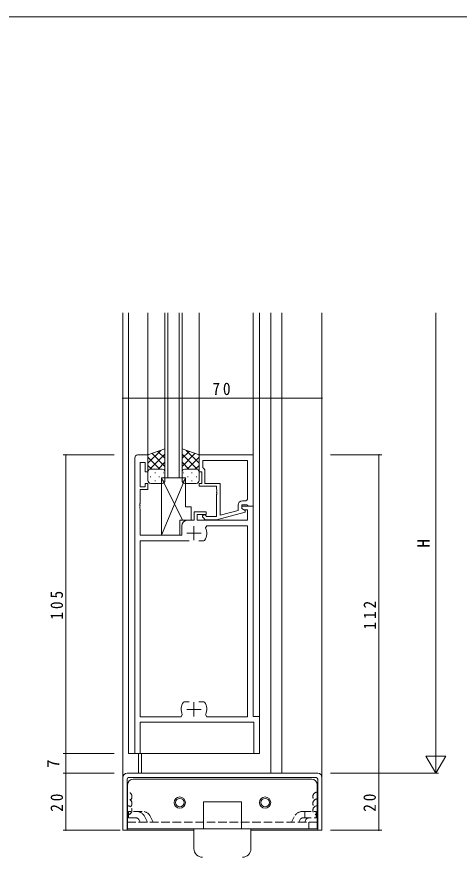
# Model space of a CAD drawing. Units: millimetres on the paper. Extents: x -397 to 397, y -282 to 282.
# Drawn here: x -241.2 to -85.7, y -16.3 to 279.3 of the extents above; entities that cross this region are included whole.
import ezdxf
from ezdxf.enums import TextEntityAlignment as Align

# ---------------------------------------------------------------- set-up
doc = ezdxf.new("R2010")
doc.units = ezdxf.units.MM
doc.linetypes.add('USER4', pattern=[4, 3, -1])
for name, color, linetype, lineweight in [('0-1_YKK_ZWAK', 7, 'Continuous', 18), ('0-3_YKK_D', 6, 'Continuous', 18), ('0-4_YKK_11', 7, 'Continuous', 18), ('0-5_YKK_12', 2, 'Continuous', 18), ('0-7_YKK_13', 4, 'Continuous', 18)]:
    doc.layers.add(name, color=color, linetype=linetype, lineweight=lineweight)
doc.styles.add('ＭＳ ゴシック', font='')
doc.styles.get('ＭＳ ゴシック').set_extended_font_data('MS Gothic')

msp = doc.modelspace()

# ---------------------------------------------------------------- linework, layer by layer
at = {"layer": '0-1_YKK_ZWAK'}
msp.add_line((376.092, 279.312), (-393.908, 279.312), dxfattribs=at)
at = {"layer": '0-3_YKK_D'}
for p, q in [((-93.908, 175.194), (-93.908, 13.194)), ((-203.908, 128.194), (-203.908, 146.194)), ((-203.908, 145.194), (-133.908, 145.194)), ((-133.908, 128.194), (-133.908, 146.194)), ((-206.908, 125.194), (-224.908, 125.194)), ((-223.908, 125.194), (-223.908, 20.194)), ((-130.908, 125.194), (-112.908, 125.194)), ((-113.908, 125.194), (-113.908, 13.194)), ((-206.908, 20.194), (-224.908, 20.194)), ((-206.908, 20.194), (-224.908, 20.194)), ((-223.908, 20.194), (-223.908, 13.194)), ((-90.408, 19.256), (-97.408, 19.256)), ((-93.908, 13.194), (-97.408, 19.256)), ((-93.908, 13.194), (-90.408, 19.256)), ((-206.908, 13.194), (-224.908, 13.194)), ((-206.908, 13.194), (-224.908, 13.194)), ((-223.908, 13.194), (-223.908, -6.806)), ((-130.908, 13.194), (-92.908, 13.194)), ((-130.908, 13.194), (-112.908, 13.194)), ((-113.908, 13.194), (-113.908, -6.806)), ((-204.908, -6.806), (-224.908, -6.806)), ((-130.908, -6.806), (-112.908, -6.806))]:
    msp.add_line(p, q, dxfattribs=at)
for centre, start, end in [((-203.908, 145.194), 0, 180), ((-203.908, 145.194), 180, 0), ((-133.908, 145.194), 0, 180), ((-133.908, 145.194), 180, 0), ((-223.908, 125.194), 90, 270), ((-223.908, 125.194), 270, 90), ((-113.908, 125.194), 90, 270), ((-113.908, 125.194), 270, 90), ((-223.908, 20.194), 90, 270), ((-223.908, 20.194), 90, 270), ((-223.908, 20.194), 270, 90), ((-223.908, 20.194), 270, 90), ((-223.908, 13.194), 90, 270), ((-223.908, 13.194), 90, 270), ((-223.908, 13.194), 270, 90), ((-223.908, 13.194), 270, 90), ((-113.908, 13.194), 90, 270), ((-113.908, 13.194), 270, 90), ((-223.908, -6.806), 90, 270), ((-223.908, -6.806), 270, 90), ((-113.908, -6.806), 90, 270), ((-113.908, -6.806), 270, 90)]:
    msp.add_arc(centre, 0.106, start, end, dxfattribs=at)
at = {"layer": '0-4_YKK_11'}
for p, q in [((-199.708, 124.194), (-199.708, 20.194)), ((-195.108, 125.194), (-198.708, 125.194)), ((-195.108, 119.194), (-195.108, 125.194)), ((-177.108, 125.194), (-177.108, 119.194)), ((-158.108, 125.194), (-177.108, 125.194)), ((-158.108, 107.194), (-158.108, 125.194)), ((-197.778, 122.494), (-196.108, 122.494)), ((-197.778, 113.994), (-197.778, 122.494)), ((-196.108, 122.494), (-196.108, 119.194)), ((-175.808, 123.264), (-160.038, 123.264)), ((-175.808, 120.694), (-175.808, 123.264)), ((-175.808, 123.264), (-160.038, 123.264)), ((-160.038, 123.264), (-160.038, 109.994)), ((-196.108, 119.194), (-195.108, 119.194)), ((-177.108, 119.194), (-176.108, 119.194)), ((-176.108, 119.194), (-176.108, 115.194)), ((-175.608, 120.494), (-175.808, 120.694)), ((-175.108, 119.994), (-175.608, 120.494)), ((-175.108, 115.194), (-175.108, 119.994)), ((-196.108, 113.994), (-197.778, 113.994)), ((-197.778, 112.994), (-195.108, 112.994)), ((-197.778, 108.152), (-197.778, 112.994)), ((-196.108, 115.194), (-196.108, 113.994)), ((-195.108, 115.194), (-196.108, 115.194)), ((-195.108, 112.994), (-195.108, 115.194)), ((-177.108, 115.194), (-177.108, 114.194)), ((-176.108, 115.194), (-177.108, 115.194)), ((-177.108, 114.194), (-171.008, 114.194)), ((-169.708, 115.194), (-175.108, 115.194)), ((-171.008, 114.194), (-171.008, 113.152)), ((-171.008, 113.152), (-170.888, 112.969)), ((-170.888, 112.419), (-171.008, 112.236)), ((-170.888, 112.969), (-170.888, 112.419)), ((-169.708, 103.986), (-169.708, 115.194)), ((-171.008, 112.236), (-171.008, 112.152)), ((-171.008, 112.152), (-170.888, 111.969)), ((-170.888, 111.419), (-171.008, 111.236)), ((-171.008, 111.236), (-171.008, 103.594)), ((-170.888, 111.969), (-170.888, 111.419)), ((-197.898, 107.969), (-197.778, 108.152)), ((-197.898, 107.419), (-197.898, 107.969)), ((-197.778, 107.236), (-197.898, 107.419)), ((-197.898, 106.969), (-197.778, 107.152)), ((-197.898, 106.419), (-197.898, 106.969)), ((-197.778, 107.152), (-197.778, 107.236)), ((-163.408, 107.494), (-163.408, 105.674)), ((-162.108, 107.694), (-160.308, 107.694)), ((-162.108, 106.394), (-162.108, 107.694)), ((-162.108, 107.194), (-162.108, 106.394)), ((-158.108, 107.194), (-162.108, 107.194)), ((-161.038, 108.994), (-161.908, 108.994)), ((-160.308, 107.694), (-160.108, 107.494)), ((-160.108, 107.494), (-159.808, 107.194)), ((-159.808, 107.194), (-158.108, 107.194)), ((-158.108, 33.194), (-158.108, 107.194)), ((-197.778, 106.236), (-197.898, 106.419)), ((-197.778, 96.994), (-197.778, 106.236)), ((-178.808, 105.194), (-178.808, 102.194)), ((-174.608, 105.194), (-178.808, 105.194)), ((-177.808, 104.194), (-174.608, 104.194)), ((-177.808, 102.194), (-177.808, 104.194)), ((-174.46, 103.594), (-174.884, 104.018)), ((-174.608, 104.194), (-174.608, 105.194)), ((-171.008, 103.594), (-174.46, 103.594)), ((-171.012, 102.394), (-160.908, 105.101)), ((-163.408, 105.674), (-169.708, 103.986)), ((-162.108, 106.394), (-161.242, 105.894)), ((-160.908, 105.701), (-162.108, 106.394)), ((-161.242, 105.894), (-160.038, 105.894)), ((-160.908, 105.101), (-160.908, 105.701)), ((-160.038, 105.894), (-160.038, 102.194)), ((-178.808, 102.194), (-181.208, 102.194)), ((-160.038, 102.194), (-177.808, 102.194)), ((-175.732, 103.17), (-174.957, 102.394)), ((-174.957, 102.394), (-171.012, 102.394)), ((-183.208, 100.194), (-183.208, 96.994)), ((-181.408, 97.694), (-176.408, 97.694)), ((-178.908, 100.194), (-178.908, 95.194)), ((-174.812, 99.557), (-174.357, 100.264)), ((-174.357, 100.264), (-160.038, 100.264)), ((-160.038, 100.264), (-160.038, 33.124)), ((-183.208, 96.994), (-197.778, 96.994)), ((-197.778, 94.994), (-180.658, 94.994)), ((-197.778, 33.124), (-197.778, 94.994)), ((-177.158, 94.994), (-175.461, 94.994)), ((-177.158, 94.994), (-175.461, 94.994)), ((-175.461, 94.994), (-175.215, 95.123)), ((-182.355, 38.394), (-182.601, 38.265)), ((-180.658, 38.394), (-182.355, 38.394)), ((-181.408, 35.694), (-176.408, 35.694)), ((-178.908, 38.194), (-178.908, 33.194)), ((-175.461, 38.394), (-177.158, 38.394)), ((-175.215, 38.265), (-175.461, 38.394)), ((-183.46, 33.124), (-197.778, 33.124)), ((-183.004, 33.831), (-183.46, 33.124)), ((-174.357, 33.124), (-174.812, 33.831)), ((-160.038, 33.124), (-174.357, 33.124)), ((-155.908, 33.194), (-158.108, 33.194)), ((-155.908, 20.194), (-155.908, 33.194)), ((-197.778, 31.194), (-157.838, 31.194)), ((-197.778, 20.194), (-197.778, 31.194)), ((-157.838, 31.194), (-157.838, 20.194)), ((-199.708, 20.194), (-197.778, 20.194)), ((-157.838, 20.194), (-155.908, 20.194))]:
    msp.add_line(p, q, dxfattribs=at)
for centre, radius, start, end in [((-198.708, 124.194), 1, 90.00001, 179.99999), ((-161.038, 109.994), 1, 270.00001, 359.99999), ((-161.908, 107.494), 1.5, 90.00001, 179.99999), ((-175.308, 103.594), 0.6, 44.99999, 225.00001), ((-181.208, 100.194), 2, 90.00001, 179.99999), ((-178.908, 97.694), 4.5, 325.15008, 24.45637), ((-178.908, 35.694), 4.5, 145.15008, 204.45637), ((-178.908, 35.694), 4.5, 335.54363, 34.84992)]:
    msp.add_arc(centre, radius, start, end, dxfattribs=at)
at = {"layer": '0-5_YKK_12'}
for p, q in [((-203.908, 175.194), (-203.908, -6.806)), ((-195.108, 175.194), (-195.108, 125.194)), ((-189.108, 175.194), (-189.108, 117.194)), ((-188.108, 117.194), (-188.108, 175.194)), ((-184.108, 175.194), (-184.108, 117.194)), ((-183.108, 117.194), (-183.108, 175.194)), ((-177.108, 175.194), (-177.108, 125.194)), ((-158.108, 175.194), (-158.108, 124.894)), ((-155.908, 175.194), (-155.908, 20.194)), ((-148.008, 13.194), (-148.008, 175.194)), ((-133.908, 175.194), (-133.908, -6.806)), ((-183.108, 117.194), (-189.108, 117.194)), ((-198.408, 20.194), (-198.408, 13.194)), ((-197.408, 20.194), (-197.408, 13.194)), ((-197.408, 13.194), (-198.408, 13.194)), ((-178.908, -6.806), (-203.908, -6.806)), ((-133.908, -6.806), (-158.908, -6.806))]:
    msp.add_line(p, q, dxfattribs=at)
for points in [[(-201.908, 175.194), (-201.908, 20.194), (-155.908, 20.194)], [(-148.008, 13.194), (-151.908, 13.194), (-151.908, 175.194)]]:
    msp.add_lwpolyline(points, dxfattribs=at)
at = {"layer": '0-7_YKK_13'}
for p, q in [((-189.108, 127.337), (-195.108, 125.194)), ((-189.108, 127.337), (-189.108, 119.194)), ((-183.108, 127.337), (-183.108, 119.194)), ((-183.108, 127.337), (-177.108, 125.194)), ((-195.108, 122.285), (-190.584, 126.81)), ((-195.108, 125.114), (-194.983, 125.239)), ((-195.108, 125.194), (-195.108, 119.194)), ((-190.951, 120.194), (-195.108, 124.351)), ((-194.421, 120.144), (-189.108, 125.457)), ((-189.108, 121.18), (-193.645, 125.717)), ((-189.108, 124.008), (-191.561, 126.461)), ((-183.108, 124.008), (-180.655, 126.461)), ((-183.108, 121.18), (-178.571, 125.717)), ((-177.795, 120.144), (-183.108, 125.457)), ((-177.108, 122.285), (-181.633, 126.81)), ((-181.265, 120.194), (-177.108, 124.351)), ((-177.108, 125.114), (-177.233, 125.239)), ((-177.108, 125.194), (-177.108, 119.194)), ((-193.779, 120.194), (-195.108, 121.523)), ((-191.543, 120.194), (-189.108, 122.628)), ((-180.674, 120.194), (-183.108, 122.628)), ((-178.437, 120.194), (-177.108, 121.523)), ((-195.108, 119.457), (-195.058, 119.507)), ((-195.108, 119.194), (-195.108, 116.194)), ((-190.108, 120.194), (-194.108, 120.194)), ((-194.108, 120.194), (-190.508, 120.194)), ((-192.49, 118.86), (-192.69, 118.86)), ((-189.508, 118.86), (-189.66, 118.86)), ((-189.526, 119.382), (-189.508, 119.4)), ((-189.108, 119.194), (-189.108, 116.194)), ((-183.108, 119.194), (-183.108, 116.194)), ((-182.69, 119.382), (-182.708, 119.4)), ((-182.708, 118.86), (-182.557, 118.86)), ((-182.108, 120.194), (-178.108, 120.194)), ((-178.108, 120.194), (-182.108, 120.194)), ((-179.727, 118.86), (-179.527, 118.86)), ((-177.108, 119.457), (-177.158, 119.507)), ((-177.108, 119.194), (-177.108, 116.194)), ((-194.105, 117.445), (-194.305, 117.445)), ((-192.49, 116.03), (-192.69, 116.03)), ((-191.075, 117.445), (-191.275, 117.445)), ((-190.358, 96.994), (-181.858, 117.194)), ((-190.358, 96.994), (-190.358, 117.194)), ((-190.358, 117.194), (-181.858, 117.194)), ((-182.932, 102.194), (-190.358, 117.194)), ((-189.522, 116.03), (-189.66, 116.03)), ((-182.695, 116.03), (-182.557, 116.03)), ((-181.858, 117.194), (-181.858, 106.994)), ((-181.142, 117.445), (-180.942, 117.445)), ((-179.727, 116.03), (-179.527, 116.03)), ((-178.112, 117.445), (-177.912, 117.445)), ((-190.108, 115.194), (-194.108, 115.194)), ((-182.108, 115.194), (-178.108, 115.194)), ((-181.858, 106.994), (-179.858, 106.994)), ((-179.858, 106.994), (-179.858, 102.194)), ((-183.858, 102.194), (-183.858, 96.994)), ((-179.858, 102.194), (-183.858, 102.194)), ((-183.858, 96.994), (-190.358, 96.994)), ((-135.408, 13.194), (-202.408, 13.194)), ((-203.908, 11.694), (-203.908, -6.806)), ((-202.408, 11.194), (-202.408, -6.806)), ((-202.258, -6.306), (-202.258, 9.194)), ((-201.908, 11.694), (-135.908, 11.694)), ((-137.558, 11.194), (-200.258, 11.194)), ((-135.558, -6.306), (-135.558, 9.194)), ((-135.408, -6.806), (-135.408, 11.194)), ((-133.908, -6.806), (-133.908, 11.694)), ((-175.558, 3.194), (-162.258, 3.194)), ((-175.558, -6.306), (-175.558, 3.194)), ((-162.258, 3.194), (-162.258, -6.306)), ((-202.408, -6.806), (-203.908, -6.806)), ((-202.408, -6.306), (-135.408, -6.306)), ((-202.258, -6.306), (-175.558, -6.306)), ((-178.908, -13.306), (-178.908, -6.306)), ((-162.258, -6.306), (-135.558, -6.306)), ((-158.908, -13.306), (-158.908, -6.306)), ((-133.908, -6.806), (-135.408, -6.806))]:
    msp.add_line(p, q, dxfattribs=at)
at = {"layer": '0-7_YKK_13', "linetype": 'USER4'}
for p, q in [((-197.127, -0.206), (-201.908, -0.206)), ((-201.908, -0.206), (-201.908, -2.506)), ((-199.19, -2.506), (-201.908, -2.506)), ((-196.207, -2.094), (-195.302, -4.006)), ((-193.239, -4.006), (-194.144, -2.094)), ((-144.578, -4.006), (-143.672, -2.094)), ((-140.69, -0.206), (-135.908, -0.206)), ((-140.69, -2.506), (-135.908, -2.506)), ((-139.965, -0.206), (-139.965, -2.506)), ((-135.908, -0.206), (-135.908, -2.506)), ((-202.408, -4.006), (-135.408, -4.006)), ((-202.408, -4.006), (-202.408, -6.306)), ((-198.286, -3.078), (-197.847, -4.006)), ((-141.593, -3.078), (-142.033, -4.006)), ((-139.53, -3.078), (-139.97, -4.006)), ((-138.584, -4.006), (-138.584, -6.306)), ((-135.408, -4.006), (-135.408, -6.306))]:
    msp.add_line(p, q, dxfattribs=at)
at = {"layer": '0-7_YKK_13'}
for centre, radius in [((-183.908, 2.894), 2), ((-183.908, 2.894), 1.5), ((-153.908, 2.894), 2), ((-153.908, 2.894), 1.5)]:
    msp.add_circle(centre, radius, dxfattribs=at)
for centre, radius, start, end in [((-194.108, 119.194), 1, 90, 180), ((-194.108, 119.194), 1, 90, 179.9999), ((-190.108, 119.194), 1, 0, 90), ((-182.108, 119.194), 1, 90, 180), ((-178.108, 119.194), 1, 0, 90), ((-178.108, 119.194), 1, 0.0001, 90), ((-194.108, 116.194), 1, 180, 270), ((-190.108, 116.194), 1, 270, 0), ((-182.108, 116.194), 1, 180, 270), ((-178.108, 116.194), 1, 270, 0), ((-202.408, 11.694), 1.5, 90, 180), ((-135.408, 11.694), 1.5, 360, 90), ((-201.908, 11.194), 0.5, 90, 180), ((-200.258, 9.194), 2, 90, 180), ((-137.558, 9.194), 2, 360, 90), ((-135.908, 11.194), 0.5, 360, 90), ((-202.301, 4.99), 1.6, 83.08039, 90.00044), ((-135.515, 4.99), 1.6, 89.99956, 96.91945), ((-202.301, 2.59), 1.6, 83.07687, 90.00044), ((-135.515, 2.59), 1.6, 89.99956, 96.92297), ((-202.301, 0.19), 1.6, 83.07731, 90), ((-135.515, 0.19), 1.6, 90, 96.92253), ((-202.301, 0.19), 1.6, 266.16003, 276.92269), ((-135.515, 0.19), 1.6, 263.07747, 273.84013), ((-175.908, -13.306), 3, 180, 270), ((-161.908, -13.306), 3, 270, 0)]:
    msp.add_arc(centre, radius, start, end, dxfattribs=at)
at = {"layer": '0-7_YKK_13', "linetype": 'USER4'}
for centre, radius, start, end in [((-202.301, 4.99), 1.6, 311.40683, 83.08039), ((-135.515, 4.99), 1.6, 96.91945, 228.59317), ((-202.301, 2.59), 1.6, 311.40963, 83.07687), ((-135.515, 2.59), 1.6, 96.92297, 228.59037), ((-202.301, 0.19), 1.6, 276.92269, 83.07731), ((-135.515, 0.19), 1.6, 96.92253, 263.07747), ((-199.19, -3.506), 3.3, 25.33761, 90), ((-199.19, -3.506), 1, 25.33761, 90), ((-197.127, -3.506), 3.3, 25.33761, 90), ((-140.69, -3.506), 3.3, 90, 154.66239), ((-140.69, -3.506), 1, 90, 154.66239), ((-138.627, -3.506), 1, 90, 154.66239)]:
    msp.add_arc(centre, radius, start, end, dxfattribs=at)

# ---------------------------------------------------------------- texts
at = {"layer": '0-3_YKK_D', "color": 7, "style": 'ＭＳ ゴシック'}
for s, p in [('H', (-94.708, 92.594)), ('7', (-224.908, 15.094))]:
    msp.add_text(s, height=4.399, rotation=90, dxfattribs=at).set_placement(p, align=Align.BOTTOM_LEFT)
at = {"layer": '0-3_YKK_D', "color": 7, "insert": (-172.428, 146.194), "char_height": 4.399, "attachment_point": 7, "style": 'ＭＳ ゴシック'}
msp.add_mtext('\\T1.37;\\W0.9;70', dxfattribs=at)
at = {"layer": '0-3_YKK_D', "color": 7, "char_height": 4.399, "attachment_point": 7, "rotation": 90, "style": 'ＭＳ ゴシック'}
for s, insert in [('\\T1.38;\\W0.9;105', (-224.908, 67.254)), ('\\T1.38;\\W0.9;112', (-114.908, 63.754)), ('\\T1.37;\\W0.9;20', (-224.908, -0.326)), ('\\T1.37;\\W0.9;20', (-114.908, -0.326))]:
    msp.add_mtext(s, dxfattribs=dict(at, insert=insert))

doc.saveas('drawing.dxf')
